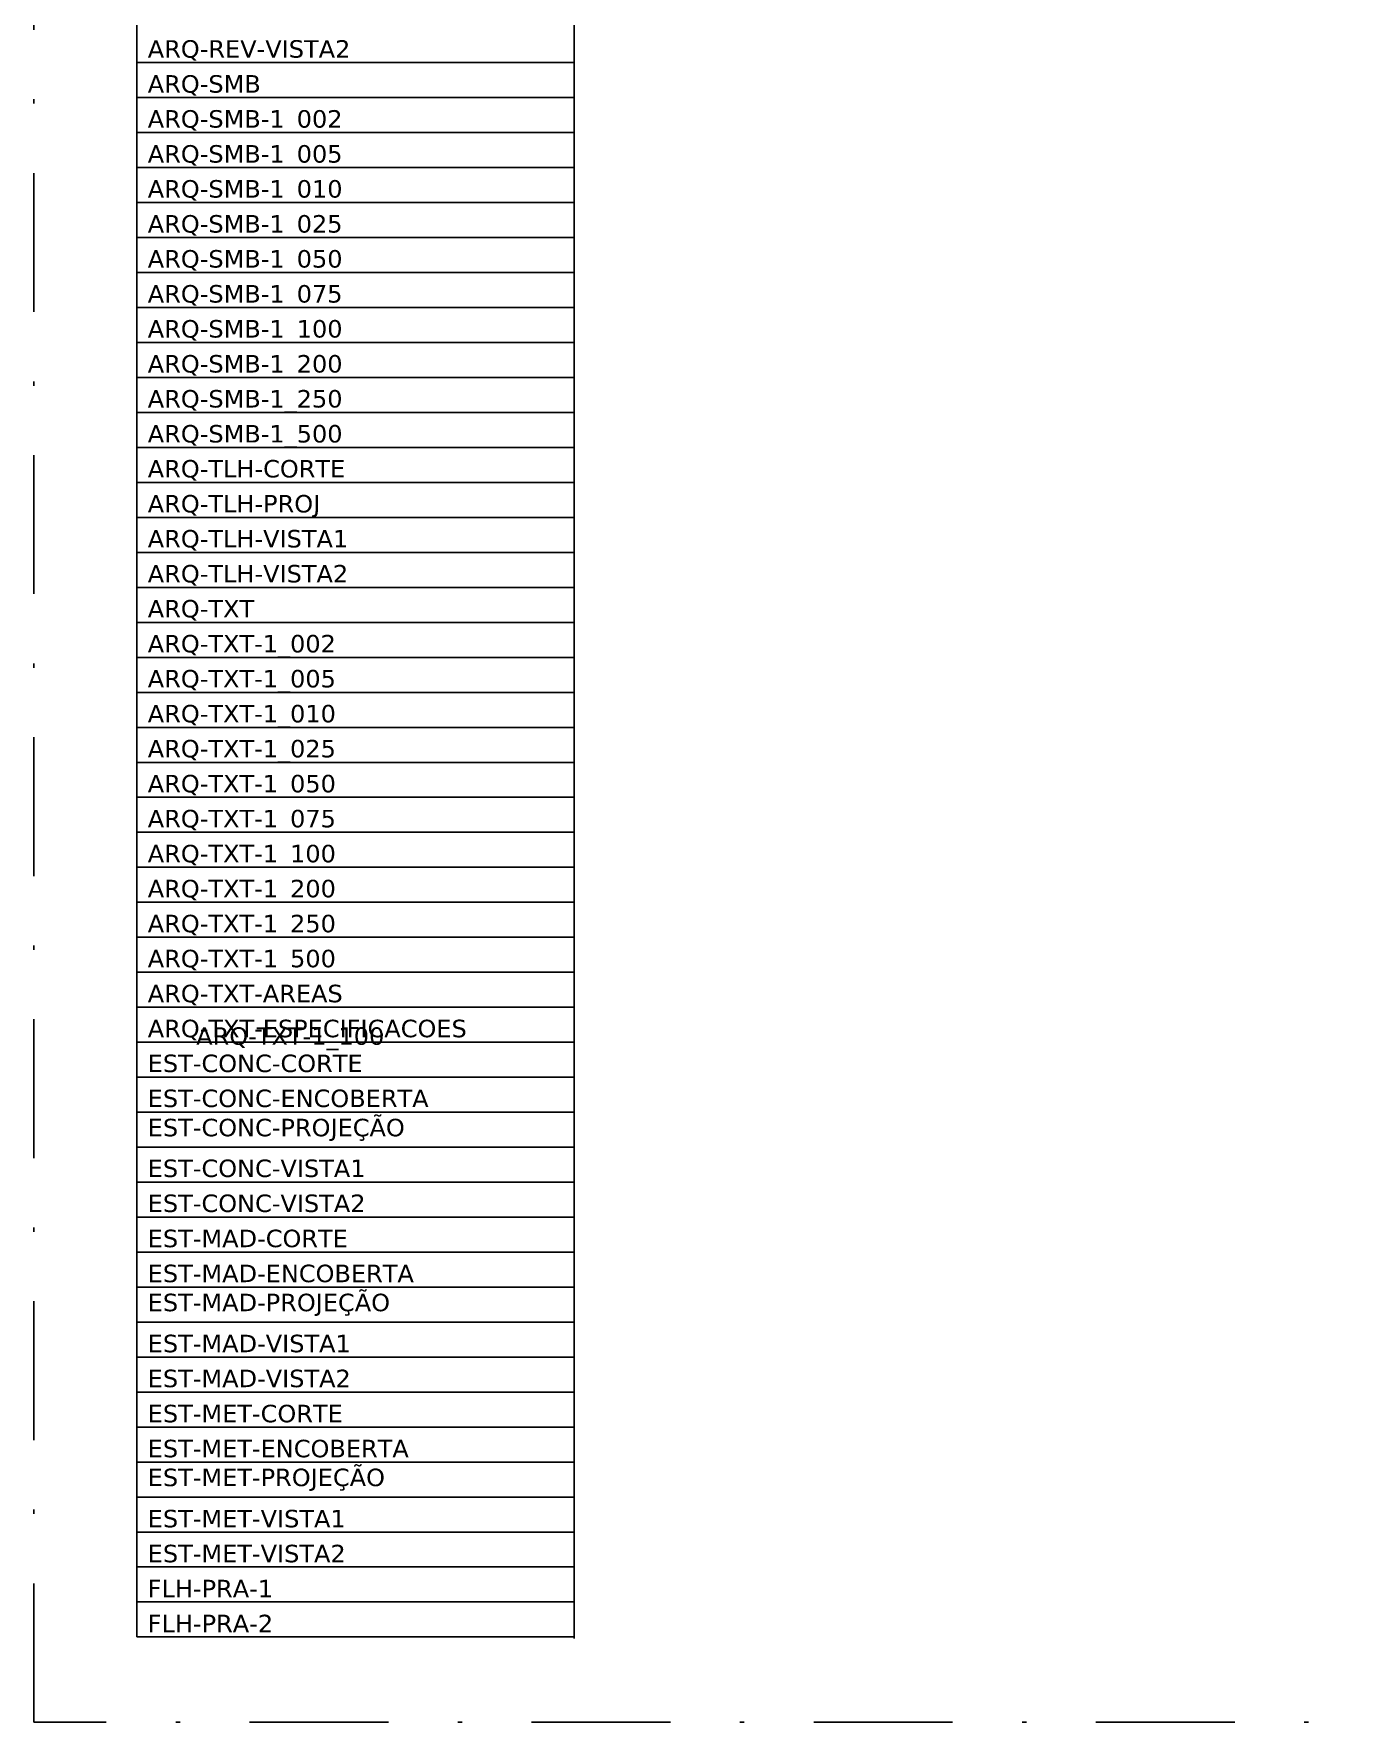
# Model space of a CAD drawing. Extents: x 299 to 462, y 54 to 131.
# Drawn here: x 298.95 to 329.03, y 53.85 to 92.46 of the extents above; entities that cross this region are included whole.
import ezdxf

# ---------------------------------------------------------------- set-up
doc = ezdxf.new("R2010")
doc.units = 0
doc.header["$LTSCALE"] = 0.005
for name, pattern in [('CONTINU', [0]), ('DASHDOT', [25.4, 12.7, -6.35, 0, -6.35]), ('TRAÇO-2PTOS_P', [0.625, 0.25, -0.125, 0, -0.125, 0, -0.125])]:
    doc.linetypes.add(name, pattern=pattern)
doc.layers.get('0').update_dxf_attribs({"linetype": 'CONTINUOUS'})
for name, color, linetype in [('ARQ-REV-VISTA2', 30, 'CONTINUOUS'), ('ARQ-SMB', 1, 'CONTINUOUS'), ('ARQ-SMB-1_002', 1, 'CONTINUOUS'), ('ARQ-SMB-1_005', 1, 'CONTINU'), ('ARQ-SMB-1_010', 1, 'CONTINUOUS'), ('ARQ-SMB-1_025', 1, 'CONTINUOUS'), ('ARQ-SMB-1_050', 1, 'CONTINUOUS'), ('ARQ-SMB-1_100', 1, 'CONTINUOUS'), ('ARQ-SMB-1_200', 1, 'CONTINUOUS'), ('ARQ-SMB-1_250', 1, 'CONTINUOUS'), ('ARQ-SMB-1_500', 1, 'CONTINUOUS'), ('ARQ-TLH-CORTE', 4, 'CONTINUOUS'), ('ARQ-TLH-PROJ', 8, 'TRAÇO-2PTOS_P'), ('ARQ-TLH-VISTA1', 2, 'CONTINUOUS'), ('ARQ-TLH-VISTA2', 1, 'CONTINUOUS'), ('ARQ-TXT', 2, 'CONTINUOUS'), ('ARQ-TXT-1_002', 2, 'CONTINUOUS'), ('ARQ-TXT-1_005', 2, 'CONTINUOUS'), ('ARQ-TXT-1_010', 2, 'CONTINUOUS'), ('ARQ-TXT-1_025', 6, 'CONTINUOUS'), ('ARQ-TXT-1_050', 2, 'CONTINUOUS'), ('ARQ-TXT-1_075', 2, 'CONTINUOUS'), ('ARQ-TXT-1_100', 2, 'CONTINUOUS'), ('ARQ-TXT-1_200', 2, 'CONTINUOUS'), ('ARQ-TXT-1_250', 2, 'CONTINUOUS'), ('ARQ-TXT-1_500', 2, 'CONTINUOUS'), ('ARQ-TXT-AREAS', 2, 'CONTINUOUS'), ('ARQ-TXT-ESPECIFICACOES', 2, 'CONTINUOUS'), ('EST-CONC-CORTE', 6, 'CONTINUOUS'), ('EST-CONC-ENCOBERTA', 9, 'CONTINUOUS'), ('EST-CONC-PROJEÇÃO', 252, 'CONTINUOUS'), ('EST-CONC-VISTA1', 3, 'CONTINUOUS'), ('EST-CONC-VISTA2', 2, 'CONTINUOUS'), ('EST-MAD-CORTE', 4, 'CONTINUOUS'), ('EST-MAD-ENCOBERTA', 9, 'CONTINUOUS'), ('EST-MAD-PROJEÇÃO', 251, 'CONTINUOUS'), ('EST-MAD-VISTA1', 2, 'CONTINUOUS'), ('EST-MAD-VISTA2', 1, 'CONTINUOUS'), ('EST-MET-CORTE', 5, 'CONTINUOUS'), ('EST-MET-ENCOBERTA', 9, 'CONTINUOUS'), ('EST-MET-PROJEÇÃO', 253, 'CONTINUOUS'), ('EST-MET-VISTA1', 1, 'CONTINUOUS'), ('EST-MET-VISTA2', 8, 'CONTINUOUS'), ('FLH-PRA-01', 1, 'CONTINUOUS'), ('FLH-PRA-02', 6, 'CONTINUOUS')]:
    doc.layers.add(name, color=color, linetype=linetype)
doc.styles.get("Standard").update_dxf_attribs({"font": 'simplex.shx'})

msp = doc.modelspace()

# ---------------------------------------------------------------- linework, layer by layer
at = {"color": 251}
for p, q in [((301.306, 127.8), (301.306, 55.8)), ((311.306, 127.8), (311.306, 55.767)), ((301.306, 91.8), (311.306, 91.8)), ((301.306, 91), (311.306, 91)), ((301.306, 90.2), (311.306, 90.2)), ((301.306, 89.4), (311.306, 89.4)), ((301.306, 88.6), (311.306, 88.6)), ((301.306, 87.8), (311.306, 87.8)), ((301.306, 87), (311.306, 87)), ((301.306, 86.2), (311.306, 86.2)), ((301.306, 85.4), (311.306, 85.4)), ((301.306, 84.6), (311.306, 84.6)), ((301.306, 83.8), (311.306, 83.8)), ((301.306, 83), (311.306, 83)), ((301.306, 82.2), (311.306, 82.2)), ((301.306, 81.4), (311.306, 81.4)), ((301.306, 80.6), (311.306, 80.6)), ((301.306, 79.8), (311.306, 79.8)), ((301.306, 79), (311.306, 79)), ((301.306, 78.2), (311.306, 78.2)), ((301.306, 77.4), (311.306, 77.4)), ((301.306, 76.6), (311.306, 76.6)), ((301.306, 75.8), (311.306, 75.8)), ((301.306, 75), (311.306, 75)), ((301.306, 74.2), (311.306, 74.2)), ((301.306, 73.4), (311.306, 73.4)), ((301.306, 72.6), (311.306, 72.6)), ((301.306, 71.8), (311.306, 71.8)), ((301.306, 71), (311.306, 71)), ((301.306, 70.2), (311.306, 70.2)), ((301.306, 69.4), (311.306, 69.4)), ((301.306, 68.6), (311.306, 68.6)), ((301.306, 67.8), (311.306, 67.8)), ((301.306, 67), (311.306, 67)), ((301.306, 66.2), (311.306, 66.2)), ((301.306, 65.4), (311.306, 65.4)), ((301.306, 64.6), (311.306, 64.6)), ((301.306, 63.8), (311.306, 63.8)), ((301.306, 63), (311.306, 63)), ((301.306, 62.2), (311.306, 62.2)), ((301.306, 61.4), (311.306, 61.4)), ((301.306, 60.6), (311.306, 60.6)), ((301.306, 59.8), (311.306, 59.8)), ((301.306, 59), (311.306, 59)), ((301.306, 58.2), (311.306, 58.2)), ((301.306, 57.4), (311.306, 57.4)), ((301.306, 56.6), (311.306, 56.6)), ((301.306, 55.8), (311.306, 55.8))]:
    msp.add_line(p, q, dxfattribs=at)
at = {"linetype": 'DASHDOT', "ltscale": 50}
msp.add_lwpolyline([(298.951, 131.153), (461.858, 131.153), (461.858, 53.85), (298.951, 53.85)], close=True, dxfattribs=at)

# ---------------------------------------------------------------- texts
at = {"layer": 'ARQ-REV-VISTA2', "insert": (301.556, 92.314), "char_height": 0.4, "attachment_point": 1}
msp.add_mtext_dynamic_manual_height_columns('{\\fVerdana|b0|i0|c0|p34;ARQ-REV-VISTA2}', width=14.41568, gutter_width=12.5, heights=[0], dxfattribs=at)
at = {"layer": 'ARQ-SMB', "insert": (301.556, 91.514), "char_height": 0.4, "attachment_point": 1}
msp.add_mtext_dynamic_manual_height_columns('{\\fVerdana|b0|i0|c0|p34;ARQ-SMB}', width=14.41568, gutter_width=12.5, heights=[0], dxfattribs=at)
at = {"layer": 'ARQ-SMB-1_002', "insert": (301.556, 90.714), "char_height": 0.4, "attachment_point": 1}
msp.add_mtext_dynamic_manual_height_columns('{\\fVerdana|b0|i0|c0|p34;ARQ-SMB-1_002}', width=14.41568, gutter_width=12.5, heights=[0], dxfattribs=at)
at = {"layer": 'ARQ-SMB-1_005', "insert": (301.556, 89.914), "char_height": 0.4, "attachment_point": 1}
msp.add_mtext_dynamic_manual_height_columns('{\\fVerdana|b0|i0|c0|p34;ARQ-SMB-1_005}', width=14.41568, gutter_width=12.5, heights=[0], dxfattribs=at)
at = {"layer": 'ARQ-SMB-1_010', "insert": (301.556, 89.114), "char_height": 0.4, "attachment_point": 1}
msp.add_mtext_dynamic_manual_height_columns('{\\fVerdana|b0|i0|c0|p34;ARQ-SMB-1_010}', width=14.41568, gutter_width=12.5, heights=[0], dxfattribs=at)
at = {"layer": 'ARQ-SMB-1_025', "insert": (301.556, 88.314), "char_height": 0.4, "attachment_point": 1}
msp.add_mtext_dynamic_manual_height_columns('{\\fVerdana|b0|i0|c0|p34;ARQ-SMB-1_025}', width=14.41568, gutter_width=12.5, heights=[0], dxfattribs=at)
at = {"layer": 'ARQ-SMB-1_050', "char_height": 0.4, "attachment_point": 1}
for s, insert in [('{\\fVerdana|b0|i0|c0|p34;ARQ-SMB-1_050}', (301.556, 87.514)), ('{\\fVerdana|b0|i0|c0|p34;ARQ-SMB-1_075}', (301.556, 86.714))]:
    msp.add_mtext_dynamic_manual_height_columns(s, width=14.41568, gutter_width=12.5, heights=[0], dxfattribs=dict(at, insert=insert))
at = {"layer": 'ARQ-SMB-1_100', "insert": (301.556, 85.914), "char_height": 0.4, "attachment_point": 1}
msp.add_mtext_dynamic_manual_height_columns('{\\fVerdana|b0|i0|c0|p34;ARQ-SMB-1_100}', width=14.41568, gutter_width=12.5, heights=[0], dxfattribs=at)
at = {"layer": 'ARQ-SMB-1_200', "insert": (301.556, 85.114), "char_height": 0.4, "attachment_point": 1}
msp.add_mtext_dynamic_manual_height_columns('{\\fVerdana|b0|i0|c0|p34;ARQ-SMB-1_200}', width=14.41568, gutter_width=12.5, heights=[0], dxfattribs=at)
at = {"layer": 'ARQ-SMB-1_250', "insert": (301.556, 84.314), "char_height": 0.4, "attachment_point": 1}
msp.add_mtext_dynamic_manual_height_columns('{\\fVerdana|b0|i0|c0|p34;ARQ-SMB-1_250}', width=14.41568, gutter_width=12.5, heights=[0], dxfattribs=at)
at = {"layer": 'ARQ-SMB-1_500', "insert": (301.556, 83.514), "char_height": 0.4, "attachment_point": 1}
msp.add_mtext_dynamic_manual_height_columns('{\\fVerdana|b0|i0|c0|p34;ARQ-SMB-1_500}', width=14.41568, gutter_width=12.5, heights=[0], dxfattribs=at)
at = {"layer": 'ARQ-TLH-CORTE', "insert": (301.556, 82.714), "char_height": 0.4, "attachment_point": 1}
msp.add_mtext_dynamic_manual_height_columns('{\\fVerdana|b0|i0|c0|p34;ARQ-TLH-CORTE}', width=14.41568, gutter_width=12.5, heights=[0], dxfattribs=at)
at = {"layer": 'ARQ-TLH-PROJ', "insert": (301.556, 81.914), "char_height": 0.4, "attachment_point": 1}
msp.add_mtext_dynamic_manual_height_columns('{\\fVerdana|b0|i0|c0|p34;ARQ-TLH-PROJ}', width=14.41568, gutter_width=12.5, heights=[0], dxfattribs=at)
at = {"layer": 'ARQ-TLH-VISTA1', "insert": (301.556, 81.114), "char_height": 0.4, "attachment_point": 1}
msp.add_mtext_dynamic_manual_height_columns('{\\fVerdana|b0|i0|c0|p34;ARQ-TLH-VISTA1}', width=14.41568, gutter_width=12.5, heights=[0], dxfattribs=at)
at = {"layer": 'ARQ-TLH-VISTA2', "insert": (301.556, 80.314), "char_height": 0.4, "attachment_point": 1}
msp.add_mtext_dynamic_manual_height_columns('{\\fVerdana|b0|i0|c0|p34;ARQ-TLH-VISTA2}', width=14.41568, gutter_width=12.5, heights=[0], dxfattribs=at)
at = {"layer": 'ARQ-TXT', "insert": (301.556, 79.514), "char_height": 0.4, "attachment_point": 1}
msp.add_mtext_dynamic_manual_height_columns('{\\fVerdana|b0|i0|c0|p34;ARQ-TXT}', width=14.41568, gutter_width=12.5, heights=[0], dxfattribs=at)
at = {"layer": 'ARQ-TXT-1_002', "insert": (301.556, 78.714), "char_height": 0.4, "attachment_point": 1}
msp.add_mtext_dynamic_manual_height_columns('{\\fVerdana|b0|i0|c0|p34;ARQ-TXT-1_002}', width=14.41568, gutter_width=12.5, heights=[0], dxfattribs=at)
at = {"layer": 'ARQ-TXT-1_005', "insert": (301.556, 77.914), "char_height": 0.4, "attachment_point": 1}
msp.add_mtext_dynamic_manual_height_columns('{\\fVerdana|b0|i0|c0|p34;ARQ-TXT-1_005}', width=14.41568, gutter_width=12.5, heights=[0], dxfattribs=at)
at = {"layer": 'ARQ-TXT-1_010', "insert": (301.556, 77.114), "char_height": 0.4, "attachment_point": 1}
msp.add_mtext_dynamic_manual_height_columns('{\\fVerdana|b0|i0|c0|p34;ARQ-TXT-1_010}', width=14.41568, gutter_width=12.5, heights=[0], dxfattribs=at)
at = {"layer": 'ARQ-TXT-1_025', "insert": (301.556, 76.314), "char_height": 0.4, "attachment_point": 1}
msp.add_mtext_dynamic_manual_height_columns('{\\fVerdana|b0|i0|c0|p34;ARQ-TXT-1_025}', width=14.41568, gutter_width=12.5, heights=[0], dxfattribs=at)
at = {"layer": 'ARQ-TXT-1_050', "insert": (301.556, 75.514), "char_height": 0.4, "attachment_point": 1}
msp.add_mtext_dynamic_manual_height_columns('{\\fVerdana|b0|i0|c0|p34;ARQ-TXT-1_050}', width=14.41568, gutter_width=12.5, heights=[0], dxfattribs=at)
at = {"layer": 'ARQ-TXT-1_075', "insert": (301.556, 74.714), "char_height": 0.4, "attachment_point": 1}
msp.add_mtext_dynamic_manual_height_columns('{\\fVerdana|b0|i0|c0|p34;ARQ-TXT-1_075}', width=14.41568, gutter_width=12.5, heights=[0], dxfattribs=at)
at = {"layer": 'ARQ-TXT-1_100', "char_height": 0.4, "attachment_point": 1}
for insert in [(301.556, 73.914), (302.664, 69.741)]:
    msp.add_mtext_dynamic_manual_height_columns('{\\fVerdana|b0|i0|c0|p34;ARQ-TXT-1_100}', width=14.41568, gutter_width=12.5, heights=[0], dxfattribs=dict(at, insert=insert))
at = {"layer": 'ARQ-TXT-1_200', "insert": (301.556, 73.114), "char_height": 0.4, "attachment_point": 1}
msp.add_mtext_dynamic_manual_height_columns('{\\fVerdana|b0|i0|c0|p34;ARQ-TXT-1_200}', width=14.41568, gutter_width=12.5, heights=[0], dxfattribs=at)
at = {"layer": 'ARQ-TXT-1_250', "insert": (301.556, 72.314), "char_height": 0.4, "attachment_point": 1}
msp.add_mtext_dynamic_manual_height_columns('{\\fVerdana|b0|i0|c0|p34;ARQ-TXT-1_250}', width=14.41568, gutter_width=12.5, heights=[0], dxfattribs=at)
at = {"layer": 'ARQ-TXT-1_500', "insert": (301.556, 71.514), "char_height": 0.4, "attachment_point": 1}
msp.add_mtext_dynamic_manual_height_columns('{\\fVerdana|b0|i0|c0|p34;ARQ-TXT-1_500}', width=14.41568, gutter_width=12.5, heights=[0], dxfattribs=at)
at = {"layer": 'ARQ-TXT-AREAS', "insert": (301.556, 70.714), "char_height": 0.4, "attachment_point": 1}
msp.add_mtext_dynamic_manual_height_columns('{\\fVerdana|b0|i0|c0|p34;ARQ-TXT-AREAS}', width=14.41568, gutter_width=12.5, heights=[0], dxfattribs=at)
at = {"layer": 'ARQ-TXT-ESPECIFICACOES', "insert": (301.556, 69.914), "char_height": 0.4, "attachment_point": 1}
msp.add_mtext_dynamic_manual_height_columns('{\\fVerdana|b0|i0|c0|p34;ARQ-TXT-ESPECIFICACOES}', width=14.41568, gutter_width=12.5, heights=[0], dxfattribs=at)
at = {"layer": 'EST-CONC-CORTE', "insert": (301.556, 69.117), "char_height": 0.4, "attachment_point": 1}
msp.add_mtext_dynamic_manual_height_columns('{\\fVerdana|b0|i0|c0|p34;EST-CONC-CORTE}', width=14.41568, gutter_width=12.5, heights=[0], dxfattribs=at)
at = {"layer": 'EST-CONC-ENCOBERTA', "insert": (301.556, 68.317), "char_height": 0.4, "attachment_point": 1}
msp.add_mtext_dynamic_manual_height_columns('{\\fVerdana|b0|i0|c0|p34;EST-CONC-ENCOBERTA}', width=14.41568, gutter_width=12.5, heights=[0], dxfattribs=at)
at = {"layer": 'EST-CONC-PROJEÇÃO', "insert": (301.556, 67.649), "char_height": 0.4, "attachment_point": 1}
msp.add_mtext_dynamic_manual_height_columns('{\\fVerdana|b0|i0|c0|p34;EST-CONC-PROJEÇÃO}', width=14.41568, gutter_width=12.5, heights=[0], dxfattribs=at)
at = {"layer": 'EST-CONC-VISTA1', "insert": (301.556, 66.717), "char_height": 0.4, "attachment_point": 1}
msp.add_mtext_dynamic_manual_height_columns('{\\fVerdana|b0|i0|c0|p34;EST-CONC-VISTA1}', width=14.41568, gutter_width=12.5, heights=[0], dxfattribs=at)
at = {"layer": 'EST-CONC-VISTA2', "insert": (301.556, 65.917), "char_height": 0.4, "attachment_point": 1}
msp.add_mtext_dynamic_manual_height_columns('{\\fVerdana|b0|i0|c0|p34;EST-CONC-VISTA2}', width=14.41568, gutter_width=12.5, heights=[0], dxfattribs=at)
at = {"layer": 'EST-MAD-CORTE', "insert": (301.556, 65.113), "char_height": 0.4, "attachment_point": 1}
msp.add_mtext_dynamic_manual_height_columns('{\\fVerdana|b0|i0|c0|p34;EST-MAD-CORTE}', width=14.41568, gutter_width=12.5, heights=[0], dxfattribs=at)
at = {"layer": 'EST-MAD-ENCOBERTA', "insert": (301.556, 64.313), "char_height": 0.4, "attachment_point": 1}
msp.add_mtext_dynamic_manual_height_columns('{\\fVerdana|b0|i0|c0|p34;EST-MAD-ENCOBERTA}', width=14.41568, gutter_width=12.5, heights=[0], dxfattribs=at)
at = {"layer": 'EST-MAD-PROJEÇÃO', "insert": (301.556, 63.649), "char_height": 0.4, "attachment_point": 1}
msp.add_mtext_dynamic_manual_height_columns('{\\fVerdana|b0|i0|c0|p34;EST-MAD-PROJEÇÃO}', width=14.41568, gutter_width=12.5, heights=[0], dxfattribs=at)
at = {"layer": 'EST-MAD-VISTA1', "insert": (301.556, 62.711), "char_height": 0.4, "attachment_point": 1}
msp.add_mtext_dynamic_manual_height_columns('{\\fVerdana|b0|i0|c0|p34;EST-MAD-VISTA1}', width=14.41568, gutter_width=12.5, heights=[0], dxfattribs=at)
at = {"layer": 'EST-MAD-VISTA2', "insert": (301.556, 61.912), "char_height": 0.4, "attachment_point": 1}
msp.add_mtext_dynamic_manual_height_columns('{\\fVerdana|b0|i0|c0|p34;EST-MAD-VISTA2}', width=14.41568, gutter_width=12.5, heights=[0], dxfattribs=at)
at = {"layer": 'EST-MET-CORTE', "insert": (301.556, 61.109), "char_height": 0.4, "attachment_point": 1}
msp.add_mtext_dynamic_manual_height_columns('{\\fVerdana|b0|i0|c0|p34;EST-MET-CORTE}', width=14.41568, gutter_width=12.5, heights=[0], dxfattribs=at)
at = {"layer": 'EST-MET-ENCOBERTA', "insert": (301.556, 60.309), "char_height": 0.4, "attachment_point": 1}
msp.add_mtext_dynamic_manual_height_columns('{\\fVerdana|b0|i0|c0|p34;EST-MET-ENCOBERTA}', width=14.41568, gutter_width=12.5, heights=[0], dxfattribs=at)
at = {"layer": 'EST-MET-PROJEÇÃO', "insert": (301.556, 59.649), "char_height": 0.4, "attachment_point": 1}
msp.add_mtext_dynamic_manual_height_columns('{\\fVerdana|b0|i0|c0|p34;EST-MET-PROJEÇÃO}', width=14.41568, gutter_width=12.5, heights=[0], dxfattribs=at)
at = {"layer": 'EST-MET-VISTA1', "insert": (301.556, 58.707), "char_height": 0.4, "attachment_point": 1}
msp.add_mtext_dynamic_manual_height_columns('{\\fVerdana|b0|i0|c0|p34;EST-MET-VISTA1}', width=14.41568, gutter_width=12.5, heights=[0], dxfattribs=at)
at = {"layer": 'EST-MET-VISTA2', "insert": (301.556, 57.908), "char_height": 0.4, "attachment_point": 1}
msp.add_mtext_dynamic_manual_height_columns('{\\fVerdana|b0|i0|c0|p34;EST-MET-VISTA2}', width=14.41568, gutter_width=12.5, heights=[0], dxfattribs=at)
at = {"layer": 'FLH-PRA-01', "insert": (301.556, 57.107), "char_height": 0.4, "attachment_point": 1}
msp.add_mtext_dynamic_manual_height_columns('{\\fVerdana|b0|i0|c0|p34;FLH-PRA-1}', width=14.41568, gutter_width=12.5, heights=[0], dxfattribs=at)
at = {"layer": 'FLH-PRA-02', "insert": (301.556, 56.308), "char_height": 0.4, "attachment_point": 1}
msp.add_mtext_dynamic_manual_height_columns('{\\fVerdana|b0|i0|c0|p34;FLH-PRA-2}', width=14.41568, gutter_width=12.5, heights=[0], dxfattribs=at)

doc.saveas('drawing.dxf')
